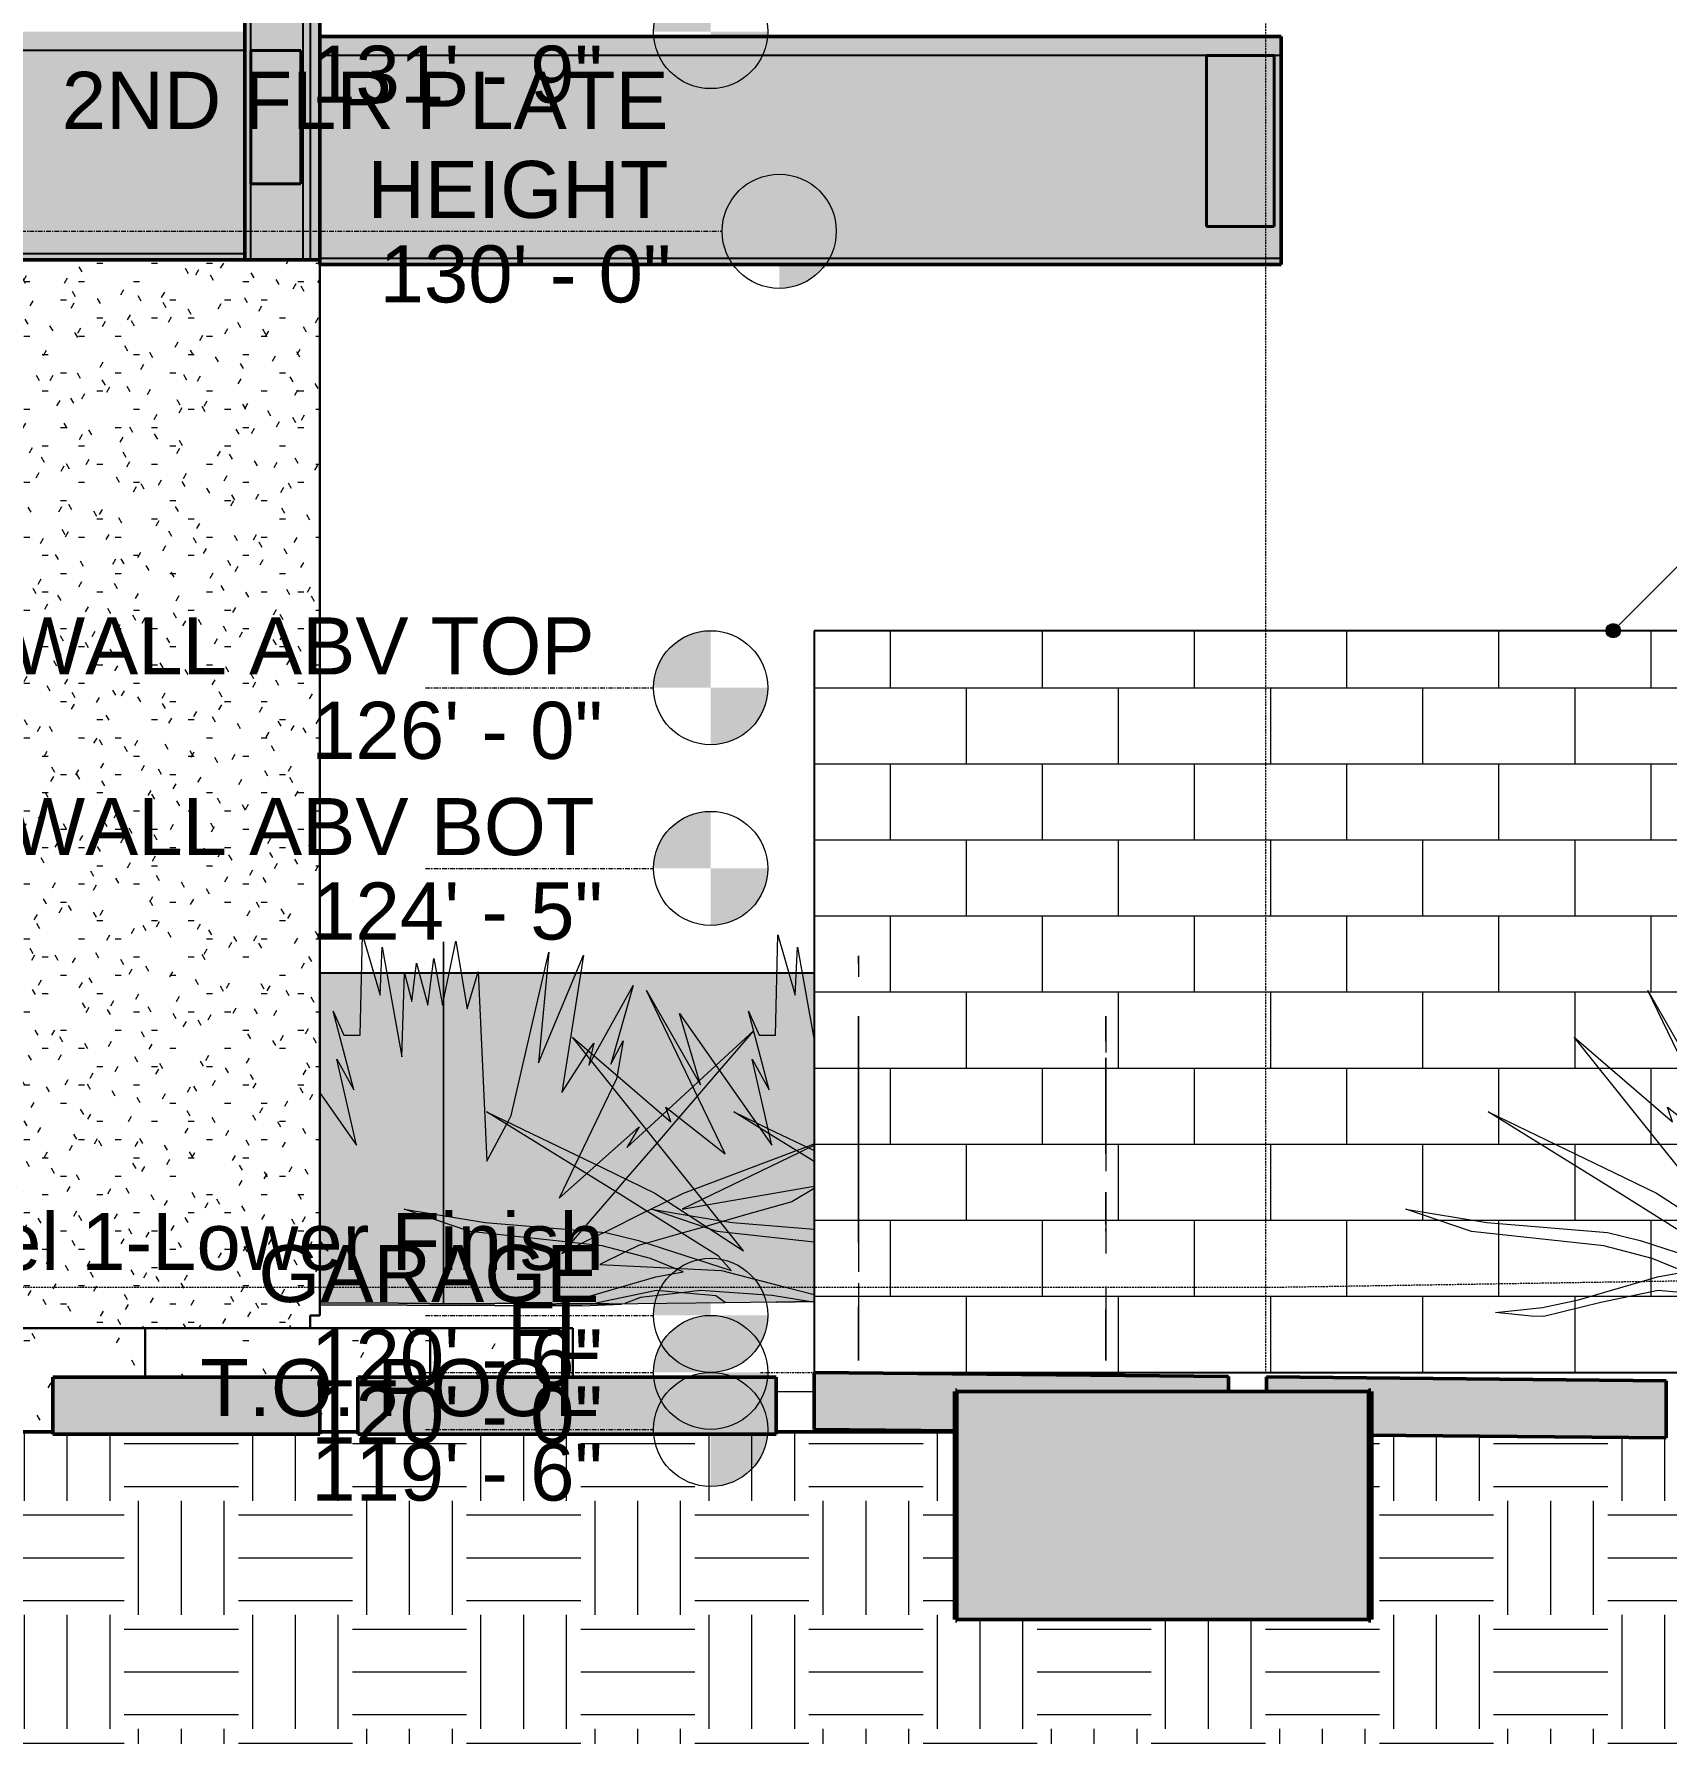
# Model space of a CAD drawing. Header units: inches. Extents: x -675 to 994, y 1246 to 1805.
# Drawn here: x 620.4 to 792, y 1402.3 to 1581 of the extents above; entities that cross this region are included whole.
import ezdxf

# ---------------------------------------------------------------- set-up
doc = ezdxf.new("R2010")
doc.units = ezdxf.units.IN
doc.header["$MEASUREMENT"] = 0
for name, pattern in [('ALA - WALL BELOW', [0.28125, 0.1875, -0.09375]), ('Center 1_4_', [0.53125, 0.25, -0.09375, 0.09375, -0.09375]), ('Grid Line 1_2_', [0.875, 0.5, -0.125, 0.125, -0.125])]:
    doc.linetypes.add(name, pattern=pattern)
for name, color, linetype, lineweight in [('A-DETL', 90, 'Continuous', 13), ('A-DETL-GENF', 92, 'Continuous', 13), ('A-FLOR', 192, 'Continuous', 13), ('A-FLOR-LEVL', 51, 'Continuous', 9), ('A-FLOR-MCUT', 51, 'Continuous', 25), ('A-FLOR-PATT', 8, 'Continuous', 50), ('A-WALL', 113, 'Continuous', 25), ('A-WALL-PATT', 111, 'Continuous', 50), ('C-TOPO', 7, 'Continuous', 13), ('G-ANNO-DIMS', 111, 'Continuous', 9), ('L-PLNT', 71, 'Continuous', 13), ('S-BEAM', 12, 'Continuous', 25), ('S-FNDN', 32, 'Continuous', 25)]:
    doc.layers.add(name, color=color, linetype=linetype, lineweight=lineweight)
doc.styles.add('Arial_3', font='arial.ttf', dxfattribs={"height": 6})
pattern_1 = [(0, (-18.091, 3444.242), (15.36, 3.84), [0.634, -10.886, 0.634, -10.886, -61.44]), (0, (-18.091, 3444.242), (15.36, 3.84), [-23.04, 0.634, -22.406, 0.634, -10.886, -26.88]), (0, (-18.091, 3444.242), (15.36, 3.84), [-57.6, 0.634, -7.046, 0.634, -18.566]), (120, (-12.331, 3446.162), (-11.0055376, 11.38215), [0.634, -10.886, 0.634, -10.886, -61.44]), (120, (-12.331, 3446.162), (-11.0055376, 11.38215), [-23.04, 0.634, -22.406, 0.634, -10.886, -26.88]), (120, (-12.331, 3446.162), (-11.0055376, 11.38215), [-57.6, 0.634, -7.046, 0.634, -18.566]), (240, (-10.411, 3453.842), (-4.3544624, -15.22215), [0.634, -10.886, 0.634, -10.886, -61.44]), (240, (-10.411, 3453.842), (-4.3544624, -15.22215), [-23.04, 0.634, -22.406, 0.634, -10.886, -26.88]), (240, (-10.411, 3453.842), (-4.3544624, -15.22215), [-57.6, 0.634, -7.046, 0.634, -18.566])]
pattern_2 = [(0, (-18.091, 3444.242), (7.68, 1.92), [0.634, -5.126, 0.634, -5.126, -30.72]), (0, (-18.091, 3444.242), (7.68, 1.92), [-11.52, 0.634, -10.886, 0.634, -5.126, -13.44]), (0, (-18.091, 3444.242), (7.68, 1.92), [-28.8, 0.634, -3.206, 0.634, -8.966]), (120, (-15.211, 3445.202), (-5.5027688, 5.6910751), [0.634, -5.126, 0.634, -5.126, -30.72]), (120, (-15.211, 3445.202), (-5.5027688, 5.6910751), [-11.52, 0.634, -10.886, 0.634, -5.126, -13.44]), (120, (-15.211, 3445.202), (-5.5027688, 5.6910751), [-28.8, 0.634, -3.206, 0.634, -8.966]), (240, (-14.251, 3449.042), (-2.1772312, -7.6110751), [0.634, -5.126, 0.634, -5.126, -30.72]), (240, (-14.251, 3449.042), (-2.1772312, -7.6110751), [-11.52, 0.634, -10.886, 0.634, -5.126, -13.44]), (240, (-14.251, 3449.042), (-2.1772312, -7.6110751), [-28.8, 0.634, -3.206, 0.634, -8.966])]

# ---------------------------------------------------------------- blocks, each defined once
blk = doc.blocks.new('PSL - 7_ x 18_-3927040-Section F')
at = {"layer": 'S-BEAM', "color": 250, "lineweight": 40}
for p, q in [((750.83, 1578.74), (743.71, 1578.74)), ((743.71, 1578.74), (743.71, 1560.74)), ((750.83, 1560.74), (750.83, 1578.74)), ((743.71, 1560.74), (750.83, 1560.74))]:
    blk.add_line(p, q, dxfattribs=at)
blk = doc.blocks.new('PSL - 5-1_4_ x 14_-3926912-Section F')
at = {"layer": 'S-BEAM', "color": 250, "lineweight": 40}
for p, q in [((648.47, 1579.24), (643.22, 1579.24)), ((643.22, 1579.24), (643.22, 1565.24)), ((648.47, 1565.24), (648.47, 1579.24)), ((643.22, 1565.24), (648.47, 1565.24))]:
    blk.add_line(p, q, dxfattribs=at)
blk = doc.blocks.new('Footing-Rectangular - 4_-0_ SQ_ X 24_ DEEP PAD-1931639-Section F')
at = {"layer": 'S-FNDN', "lineweight": 9}
h = blk.add_hatch(dxfattribs=at)
h.set_pattern_fill('FP_165', color=256, style=0, pattern_type=2)
h.set_pattern_definition([(50, (-18.091, 3444.242), (13.77135, -1.20496), [1.44, -15.84]), (355, (-18.091, 3444.242), (-2.66442, 14.44218), [1.152, -12.672]), (100.451, (-16.943, 3444.142), (11.107076, 13.237366), [1.224, -13.462]), (46.184, (-18.091, 3448.082), (20.49128, -3.17785), [2.16, -23.76]), (96.636, (-16.383, 3447.817), (17.94587, 18.70315), [1.836, -20.193]), (351.184, (-18.09, 3448.082), (17.9454, 18.70261), [1.728, -19.008]), (21, (-16.171, 3447.122), (11.46052, -7.730365), [1.44, -15.84]), (326, (-16.171, 3447.122), (4.67135, 13.92315), [1.152, -12.672]), (71.451, (-15.216, 3446.478), (16.13207, 6.19284), [1.224, -13.462]), (37.5, (-18.091, 3444.242), (0.233123, 6.39175), [0.634, -11.885, 0.634, -12.23, -12.72]), (37.5, (-18.091, 3444.242), (0.233123, 6.39175), [-25.382, 0.634, -12.086]), (7.5, (-18.091, 3444.242), (5.05073, 7.57304), [0.634, -6.701, 0.634, -11.597, -4.848]), (7.5, (-18.091, 3444.242), (5.05073, 7.57304), [-19.565, 0.634, -4.214]), (327.5, (-22.373, 3444.242), (10.24958, -0.43289), [0.634, -4.166, 0.634, -14.342, -19.872]), (327.5, (-22.373, 3444.242), (10.24958, -0.43289), [-19.776, 0.634, -19.238]), (317.5, (-24.293, 3444.242), (11.19739, 1.922144), [0.634, -5.606, 0.634, -9.312, -14.112]), (317.5, (-24.293, 3444.242), (11.19739, 1.922144), [-16.186, 0.634, -13.478])])
h.paths.add_polyline_path([(717.34, 1414.24), (717.48, 1414.24), (717.48, 1438.24), (717.34, 1438.24), (717.34, 1423.49)], flags=0)
h.paths.add_polyline_path([(760.76, 1414.24), (761, 1414.24), (761, 1438.24), (760.76, 1438.24), (760.76, 1423.49)], flags=0)
at = {"layer": 'S-FNDN', "color": 130, "lineweight": 80}
for p, q in [((717.48, 1438.24), (717.34, 1438.24)), ((717.34, 1438.24), (717.34, 1414.24)), ((761, 1438.24), (760.76, 1438.24)), ((761, 1414.24), (761, 1438.24)), ((717.34, 1414.24), (717.48, 1414.24)), ((760.76, 1414.24), (761, 1414.24))]:
    blk.add_line(p, q, dxfattribs=at)
blk = doc.blocks.new('Level - Level Head - Circle-34091-Section F')
at = {"layer": 'A-FLOR-LEVL'}
h = blk.add_hatch(color=256, dxfattribs=at)
edge = h.paths.add_edge_path(flags=0)
edge.add_line((691.58, 1581.24), (685.58, 1581.24))
edge.add_arc((691.58, 1581.24), 6, 90, 180, ccw=False)
edge.add_line((691.58, 1587.24), (691.58, 1581.24))
h = blk.add_hatch(color=256, dxfattribs=at)
edge = h.paths.add_edge_path(flags=0)
edge.add_line((691.58, 1575.24), (691.58, 1581.24))
edge.add_line((691.58, 1581.24), (697.58, 1581.24))
edge.add_arc((691.58, 1581.24), 6, -90, 0, ccw=False)
at = {"layer": 'A-FLOR-LEVL', "color": 170, "lineweight": 13}
blk.add_circle((691.58, 1581.24), 6, dxfattribs=at)
blk = doc.blocks.new('STRUCT_rvt-1-Section F')
at = {"layer": 'A-WALL-PATT', "lineweight": 9}
h = blk.add_hatch(dxfattribs=at)
h.set_pattern_fill('FP_1', color=253, style=0, pattern_type=2)
h.set_pattern_definition(pattern_2)
h.paths.add_polyline_path([(645.99, 1444.9), (649.47, 1444.9), (649.47, 1446.24), (650.47, 1446.24), (650.47, 1557.24), (642.6, 1557.24), (642.6, 1444.9)], flags=0)
at = {"layer": 'S-FNDN', "lineweight": 9}
h = blk.add_hatch(dxfattribs=at)
h.set_pattern_fill('FP_167', color=256, style=0, pattern_type=2)
h.set_pattern_definition(pattern_1)
h.paths.add_polyline_path([(622.42, 1433.98), (622.42, 1439.74), (632.1, 1439.74), (632.1, 1444.9), (618.42, 1444.9), (618.42, 1433.98), (620.08, 1433.98)], flags=0)
h.paths.add_polyline_path([(662.1, 1439.74), (677.1, 1439.74), (677.1, 1444.9), (662.1, 1444.9), (662.1, 1441.2)], flags=0)
h = blk.add_hatch(dxfattribs=at)
h.set_pattern_fill('FP_167', color=256, style=0, pattern_type=2)
h.set_pattern_definition(pattern_1)
h.paths.add_polyline_path([(650.47, 1433.98), (654.47, 1433.98), (654.47, 1439.74), (662.1, 1439.74), (662.1, 1444.9), (632.1, 1444.9), (632.1, 1439.74), (650.47, 1439.74)], flags=0)
at = {"layer": 'A-FLOR-LEVL', "linetype": 'Grid Line 1_2_'}
for p, q in [((-551.67, 1560.24), (692.79, 1560.24)), ((661.58, 1512.24), (685.58, 1512.24)), ((661.58, 1493.24), (685.58, 1493.24)), ((661.58, 1446.24), (685.58, 1446.24)), ((661.58, 1440.24), (685.58, 1440.24)), ((661.58, 1434.24), (685.58, 1434.24))]:
    blk.add_line(p, q, dxfattribs=at)
at = {"layer": 'A-WALL', "color": 90, "lineweight": 30}
for p, q in [((650.47, 1556.74), (650.47, 1446.24)), ((649.47, 1446.24), (649.47, 1444.9)), ((650.47, 1446.24), (649.47, 1446.24))]:
    blk.add_line(p, q, dxfattribs=at)
at = {"layer": 'S-FNDN', "color": 90, "lineweight": 30}
for p, q in [((618.42, 1444.9), (632.1, 1444.9)), ((662.1, 1444.9), (632.1, 1444.9)), ((632.1, 1444.9), (632.1, 1439.74)), ((662.1, 1444.9), (677.1, 1444.9)), ((662.1, 1439.74), (662.1, 1444.9)), ((677.1, 1439.74), (677.1, 1444.9))]:
    blk.add_line(p, q, dxfattribs=at)
at = {"color": 210, "lineweight": 5}
for p in [(0, 0), (7.21, -21), (0, -69), (0, -88), (0, -135), (0, -141), (0, -147)]:
    blk.add_blockref('Level - Level Head - Circle-34091-Section F', p, dxfattribs=at)
at = {"color": 90, "lineweight": 30}
for name in ['PSL - 5-1_4_ x 14_-3926912-Section F', 'PSL - 7_ x 18_-3927040-Section F', 'Footing-Rectangular - 4_-0_ SQ_ X 24_ DEEP PAD-1931639-Section F']:
    blk.add_blockref(name, (0, 0), dxfattribs=at)
at = {"layer": 'A-FLOR-LEVL', "char_height": 6, "attachment_point": 1, "style": 'Arial_3'}
for s, insert, width in [('131\' - 9"', (649.57, 1579.76), 37.1175), ('2ND FLR PLATE', (623.35, 1577.01), 77.265), ('HEIGHT', (655.48, 1567.64), 38.3295), ('130\' - 0"', (656.77, 1558.76), 37.1175), ('S-1 WALL ABV TOP', (602.52, 1519.64), 93.7785), ('126\' - 0"', (649.57, 1510.76), 37.1175), ('S-1 WALL ABV BOT', (602.52, 1500.64), 93.7785), ('124\' - 5"', (649.57, 1491.76), 37.1175), ('Level 1-Lower Finish', (603.03, 1457.01), 93.1725), ('GARAGE', (644.02, 1453.64), 43.4805), ('FL', (670.15, 1447.64), 11.817), ('120\' - 6"', (649.57, 1444.76), 37.1175), ('T.O. POOL', (637.9, 1441.64), 50.904), ('120\' - 0"', (649.57, 1438.76), 37.1175), ('119\' - 6"', (649.57, 1432.76), 37.1175)]:
    blk.add_mtext(s, dxfattribs=dict(at, insert=insert, width=width))
blk = doc.blocks.new('RPC Plant - Tropical - Agave -  4_-V18-Section F')
at = {"layer": 'L-PLNT', "color": 9}
for p, q in [((698.4, 1475.71), (698.65, 1486.24)), ((698.65, 1486.24), (700.48, 1479.92)), ((700.48, 1479.92), (700.72, 1484.95)), ((700.72, 1484.95), (702.47, 1475.19)), ((707.14, 1483.18), (707.14, 1484.04)), ((707.14, 1484.04), (707.14, 1481.85)), ((693.09, 1463.23), (684.82, 1480.42)), ((684.82, 1480.42), (690.5, 1470.47)), ((690.5, 1470.47), (688.31, 1477.97)), ((688.31, 1477.97), (698, 1464.14)), ((697.74, 1469.95), (695.55, 1478.23)), ((695.55, 1478.23), (696.67, 1475.71)), ((707.14, 1467.84), (707.14, 1477.71)), ((707.14, 1477.71), (707.14, 1463.47)), ((695.03, 1453.02), (677.06, 1475.51)), ((677.06, 1475.51), (687.4, 1466.59)), ((696.67, 1475.71), (698.4, 1475.71)), ((698, 1464.14), (695.93, 1473.18)), ((695.93, 1473.18), (697.74, 1469.95)), ((707.14, 1458.64), (707.14, 1473.31)), ((707.14, 1473.31), (707.14, 1455.97)), ((682.12, 1458.93), (668.01, 1467.63)), ((668.01, 1467.63), (680.23, 1461.76)), ((687.4, 1466.59), (686.88, 1468.14)), ((686.88, 1468.14), (693.09, 1463.23)), ((680.23, 1461.76), (685.72, 1459.09)), ((692.39, 1452.45), (682.12, 1458.93)), ((685.72, 1459.09), (695.03, 1453.02)), ((707.14, 1455.73), (707.14, 1459.18)), ((707.14, 1459.18), (707.14, 1455.09)), ((666.27, 1455.05), (659.35, 1457.41)), ((659.35, 1457.41), (667.88, 1455.99)), ((680.18, 1453.55), (666.27, 1455.05)), ((667.88, 1455.99), (680.55, 1454.96)), ((680.55, 1454.96), (684.01, 1454.1)), ((707.14, 1453.9), (707.14, 1455.73)), ((707.14, 1455.09), (707.14, 1455.34)), ((707.14, 1455.34), (707.14, 1452.26)), ((685.27, 1452.21), (680.18, 1453.55)), ((684.01, 1454.1), (693.74, 1450.95)), ((688.69, 1450.82), (685.27, 1452.21)), ((685.82, 1450.3), (688.69, 1450.82)), ((693.74, 1450.95), (692.39, 1452.45)), ((707.14, 1452.26), (707.14, 1450.83)), ((677.5, 1447.88), (685.82, 1450.3)), ((707.14, 1449.64), (707.14, 1449.01)), ((674.78, 1447.3), (677.5, 1447.88)), ((679.87, 1447.6), (679.01, 1447.39)), ((685.9, 1448.86), (679.87, 1447.6)), ((692.12, 1448.28), (685.9, 1448.86)), ((693.12, 1447.58), (692.12, 1448.28)), ((707.14, 1449.01), (707.14, 1447.59)), ((707.14, 1447.59), (707.14, 1441.51)), ((707.14, 1445.89), (707.14, 1447.16)), ((707.14, 1447.16), (707.14, 1446.76)), ((707.14, 1441.51), (707.14, 1445.89)), ((698.47, 1438.24), (700.19, 1438.24)), ((700.19, 1438.24), (702.47, 1438.24))]:
    blk.add_line(p, q, dxfattribs=at)
blk = doc.blocks.new('RPC Plant - Tropical - Agave -  4_-V19-Section F')
at = {"layer": 'L-PLNT', "color": 9}
for p, q in [((733.14, 1475.06), (733.14, 1477.71)), ((733.14, 1477.71), (733.14, 1473.88)), ((733.14, 1463.22), (733.14, 1473.31)), ((733.14, 1473.31), (733.14, 1461.39)), ((696.73, 1465.95), (694.01, 1467.63)), ((694.01, 1467.63), (696.34, 1466.51)), ((696.34, 1466.51), (697.6, 1465.9)), ((697.73, 1465.33), (696.73, 1465.95)), ((697.6, 1465.9), (702.47, 1463.57)), ((702.47, 1462.41), (697.73, 1465.33)), ((733.14, 1455.78), (733.14, 1459.18)), ((733.14, 1459.18), (733.14, 1455.09)), ((691.54, 1455.3), (685.35, 1457.41)), ((685.35, 1457.41), (689.31, 1456.75)), ((689.31, 1456.75), (692.46, 1456.23)), ((692.46, 1456.23), (693.88, 1455.99)), ((692.27, 1455.05), (691.54, 1455.3)), ((693.52, 1454.91), (692.27, 1455.05)), ((702.47, 1453.95), (693.52, 1454.91)), ((693.88, 1455.99), (702.47, 1455.29)), ((733.14, 1455.09), (733.14, 1455.34)), ((733.14, 1455.34), (733.14, 1452.75)), ((733.14, 1449.28), (733.14, 1449.01)), ((733.14, 1449.01), (733.14, 1447.59)), ((733.14, 1447.59), (733.14, 1441.51)), ((733.14, 1445.89), (733.14, 1446.85)), ((733.14, 1441.51), (733.14, 1445.89))]:
    blk.add_line(p, q, dxfattribs=at)
blk = doc.blocks.new('RPC Plant - Tropical - Agave -  4_-V20-Section F')
at = {"layer": 'L-PLNT', "color": 9}
for p, q in [((654.73, 1475.71), (654.98, 1486.24)), ((654.98, 1486.24), (656.81, 1479.92)), ((656.81, 1479.92), (657.04, 1484.95)), ((657.04, 1484.95), (659.11, 1473.44)), ((663.38, 1478.87), (664.8, 1485.59)), ((663.47, 1480.81), (663.47, 1485.53)), ((663.47, 1485.53), (663.47, 1484.03)), ((663.47, 1479.3), (663.47, 1485.46)), ((663.47, 1485.46), (663.47, 1479.3)), ((663.47, 1477.58), (663.47, 1485.08)), ((663.47, 1485.08), (663.47, 1469.56)), ((664.8, 1485.59), (665.96, 1478.48)), ((660.15, 1479.26), (660.66, 1483.27)), ((660.66, 1483.27), (661.83, 1478.87)), ((661.83, 1478.87), (662.47, 1483.78)), ((662.47, 1483.78), (663.38, 1478.87)), ((663.47, 1479.3), (663.47, 1484.69)), ((663.47, 1484.69), (663.47, 1479.52)), ((663.47, 1479.3), (663.47, 1484.17)), ((663.47, 1484.17), (663.47, 1479.3)), ((663.47, 1479.3), (663.47, 1484.04)), ((663.47, 1484.04), (663.47, 1480.81)), ((663.47, 1461.94), (663.47, 1484.04)), ((663.47, 1484.04), (663.47, 1480.65)), ((663.47, 1484.03), (663.47, 1482.57)), ((670.62, 1467.24), (674.55, 1484.43)), ((674.55, 1484.43), (673.46, 1472.8)), ((673.46, 1472.8), (678.22, 1484.11)), ((678.22, 1484.11), (675.92, 1469.69)), ((659.11, 1473.44), (659.37, 1482.23)), ((659.37, 1482.23), (660.15, 1479.26)), ((663.47, 1482.57), (663.47, 1481.21)), ((663.47, 1479.3), (663.47, 1481.33)), ((663.47, 1481.33), (663.47, 1479.3)), ((663.47, 1481.21), (663.47, 1479.98)), ((665.96, 1478.48), (667.13, 1482.36)), ((667.13, 1482.36), (668.03, 1462.45)), ((663.47, 1480.65), (663.47, 1477.39)), ((663.47, 1469.56), (663.47, 1480.16)), ((663.47, 1480.16), (663.47, 1461.94)), ((663.47, 1479.98), (663.47, 1478.93)), ((663.47, 1479.52), (663.47, 1479.3)), ((679.33, 1473.56), (683.42, 1480.94)), ((683.42, 1480.94), (681.09, 1472.67)), ((654.07, 1469.95), (651.87, 1478.23)), ((651.87, 1478.23), (653, 1475.71)), ((663.47, 1463.75), (663.47, 1479.3)), ((663.47, 1479.3), (663.47, 1476.8)), ((663.47, 1476.8), (663.47, 1479.3)), ((663.47, 1479.3), (663.47, 1471.89)), ((663.47, 1471.89), (663.47, 1479.3)), ((663.47, 1479.3), (663.47, 1475.9)), ((663.47, 1475.9), (663.47, 1479.3)), ((663.47, 1479.3), (663.47, 1478.57)), ((663.47, 1472.67), (663.47, 1479.3)), ((663.47, 1459.09), (663.47, 1479)), ((663.47, 1479), (663.47, 1475.98)), ((663.47, 1478.93), (663.47, 1478.12)), ((663.47, 1478.57), (663.47, 1472.67)), ((663.47, 1478.12), (663.47, 1477.58)), ((663.47, 1466.2), (663.47, 1477.71)), ((663.47, 1477.71), (663.47, 1456.73)), ((663.47, 1477.39), (663.47, 1474.37)), ((663.47, 1475.98), (663.47, 1473.06)), ((692.13, 1472.51), (696.08, 1476.16)), ((696.08, 1476.16), (692.49, 1471.99)), ((653, 1475.71), (654.73, 1475.71)), ((663.47, 1463.1), (663.47, 1474.48)), ((663.47, 1474.48), (663.47, 1468.03)), ((663.47, 1474.37), (663.47, 1471.73)), ((678.52, 1473.69), (678.75, 1474.05)), ((678.75, 1474.05), (679.28, 1474.86)), ((679.28, 1474.86), (679.04, 1473.8)), ((681.09, 1472.67), (682.38, 1475.12)), ((682.38, 1475.12), (681.75, 1471.47)), ((654.33, 1464.14), (652.26, 1473.18)), ((652.26, 1473.18), (654.07, 1469.95)), ((663.47, 1456.73), (663.47, 1473.31)), ((663.47, 1473.31), (663.47, 1456.73)), ((663.47, 1473.06), (663.47, 1470.32)), ((663.47, 1456.73), (663.47, 1472.8)), ((663.47, 1472.8), (663.47, 1459.09)), ((675.92, 1469.69), (678.52, 1473.69)), ((678.91, 1473.2), (678.76, 1472.54)), ((678.76, 1472.54), (679.04, 1473.04)), ((679.04, 1473.8), (678.91, 1473.2)), ((679.04, 1473.04), (679.33, 1473.56)), ((690.38, 1470.9), (692.13, 1472.51)), ((663.47, 1471.73), (663.47, 1469.57)), ((663.47, 1469.69), (663.47, 1470.6)), ((663.47, 1470.6), (663.47, 1466.2)), ((681.68, 1471.1), (681.27, 1470.24)), ((681.75, 1471.47), (681.68, 1471.1)), ((689.7, 1470.27), (690.3, 1470.82)), ((692.49, 1471.99), (690.17, 1469.3)), ((690.3, 1470.82), (690.38, 1470.9)), ((650.47, 1469.64), (654.33, 1464.14)), ((663.47, 1470.32), (663.47, 1467.86)), ((663.47, 1468.84), (663.47, 1469.69)), ((663.47, 1469.57), (663.47, 1468.03)), ((663.47, 1468.1), (663.47, 1468.84)), ((681.27, 1470.24), (677.76, 1462.95)), ((687.16, 1467.93), (689.7, 1470.27)), ((690.17, 1469.3), (688.25, 1467.06)), ((663.47, 1467.51), (663.47, 1468.1)), ((663.47, 1468.03), (663.47, 1467.46)), ((663.47, 1468.03), (663.47, 1467.24)), ((663.47, 1467.86), (663.47, 1465.78)), ((663.47, 1467.14), (663.47, 1467.51)), ((663.47, 1467.46), (663.47, 1466.87)), ((663.47, 1467.24), (663.47, 1467.03)), ((663.47, 1467.03), (663.47, 1467.14)), ((670.25, 1466.55), (670.62, 1467.24)), ((684.83, 1465.78), (686.53, 1467.34)), ((688.25, 1467.06), (685.94, 1464.39)), ((686.53, 1467.34), (687, 1467.78)), ((687, 1467.78), (687.16, 1467.93)), ((663.47, 1466.87), (663.47, 1466.27)), ((663.47, 1466.27), (663.47, 1465.65)), ((663.47, 1465.78), (663.47, 1464.16)), ((663.47, 1465.65), (663.47, 1465.02)), ((668.03, 1462.45), (670.12, 1466.32)), ((670.12, 1466.32), (670.25, 1466.55)), ((679.58, 1462.07), (684.06, 1466.07)), ((684.06, 1466.07), (682.77, 1463.88)), ((682.77, 1463.88), (684.83, 1465.78)), ((663.47, 1465.02), (663.47, 1464.39)), ((663.47, 1464.39), (663.47, 1463.75)), ((663.47, 1464.16), (663.47, 1463.1)), ((663.47, 1456.73), (663.47, 1463.49)), ((663.47, 1463.49), (663.47, 1456.9)), ((685.94, 1464.39), (682.66, 1460.58)), ((689.84, 1459.52), (700.6, 1463.56)), ((700.92, 1463.37), (691.71, 1458.92)), ((701.65, 1463.96), (702.47, 1464.27)), ((702.47, 1464.12), (701.9, 1463.84)), ((677.27, 1461.92), (675.66, 1458.58)), ((677.76, 1462.95), (677.27, 1461.92)), ((678.53, 1461.14), (679.58, 1462.07)), ((675.66, 1458.58), (678.53, 1461.14)), ((682.66, 1460.58), (681.54, 1459.28)), ((691.16, 1457.86), (702.47, 1459.81)), ((663.47, 1456.73), (663.47, 1459.18)), ((663.47, 1459.18), (663.47, 1456.73)), ((681.54, 1459.28), (677.99, 1455.17)), ((684.87, 1457.19), (687.01, 1458.25)), ((687.01, 1458.25), (688.72, 1459.09)), ((690.7, 1458.43), (688.59, 1457.41)), ((688.72, 1459.09), (689.84, 1459.52)), ((691.71, 1458.92), (690.7, 1458.43)), ((700.13, 1458.18), (695.01, 1456.73)), ((702.47, 1459.57), (700.13, 1458.18)), ((663.47, 1456.9), (663.47, 1456.73)), ((663.47, 1456.73), (663.47, 1456)), ((663.47, 1456), (663.47, 1456.73)), ((663.47, 1456.73), (663.47, 1456)), ((663.47, 1456), (663.47, 1456.73)), ((663.47, 1456.73), (663.47, 1456)), ((680.38, 1454.97), (684.85, 1457.18)), ((688.59, 1457.41), (691.16, 1457.86)), ((695.01, 1456.73), (692.97, 1456.14)), ((663.47, 1455.59), (663.47, 1456)), ((663.47, 1456), (663.47, 1453.79)), ((663.47, 1453.79), (663.47, 1456)), ((663.47, 1456), (663.47, 1454.83)), ((663.47, 1454.83), (663.47, 1456)), ((663.47, 1456), (663.47, 1452.76)), ((663.47, 1455.73), (663.47, 1456)), ((663.47, 1456), (663.47, 1455.09)), ((663.47, 1452.76), (663.47, 1455.73)), ((663.47, 1451.64), (663.47, 1455.59)), ((663.47, 1455.09), (663.47, 1455.34)), ((663.47, 1455.34), (663.47, 1452.26)), ((677.99, 1455.17), (676.9, 1453.9)), ((677.98, 1453.78), (680.11, 1454.84)), ((680.11, 1454.84), (680.38, 1454.97)), ((688.54, 1454.88), (684.86, 1453.83)), ((690.84, 1455.53), (688.54, 1454.88)), ((692.61, 1456.04), (691.07, 1455.6)), ((651.36, 1453.02), (650.47, 1454.13)), ((650.47, 1453.6), (651.36, 1453.02)), ((676.9, 1453.9), (675.92, 1452.76)), ((675.92, 1452.76), (677.98, 1453.78)), ((682.62, 1452.91), (679.93, 1451.6)), ((683.99, 1453.58), (682.62, 1452.91)), ((684.85, 1453.82), (683.99, 1453.58)), ((663.47, 1451.84), (663.47, 1452.37)), ((663.47, 1452.37), (663.47, 1450.71)), ((663.47, 1452.26), (663.47, 1449.79)), ((663.47, 1451.05), (663.47, 1451.84)), ((663.47, 1448.36), (663.47, 1451.64)), ((663.47, 1449.83), (663.47, 1451.05)), ((679.93, 1451.6), (687.76, 1451.2)), ((687.76, 1451.2), (692.72, 1450.95)), ((692.72, 1450.95), (698.79, 1449.38)), ((663.47, 1450.71), (663.47, 1448.36)), ((663.47, 1448.36), (663.47, 1449.83)), ((663.47, 1449.79), (663.47, 1449.01)), ((698.79, 1449.38), (702.47, 1448.45)), ((663.47, 1449.01), (663.47, 1447.59)), ((663.47, 1447.48), (663.47, 1448.49)), ((663.47, 1448.49), (663.47, 1448.36)), ((663.47, 1447.59), (663.47, 1447.48)), ((684.2, 1448.12), (682.54, 1447.47)), ((688.49, 1448.62), (684.2, 1448.12)), ((690.5, 1448.85), (688.49, 1448.62)), ((698.02, 1448.34), (690.5, 1448.85)), ((702.1, 1447.68), (698.04, 1448.34))]:
    blk.add_line(p, q, dxfattribs=at)
at = {"layer": 'L-PLNT', "color": 254}
for p, q in [((700.6, 1463.56), (701.65, 1463.96)), ((701.9, 1463.84), (700.92, 1463.37)), ((663.47, 1456), (663.47, 1456.73)), ((663.47, 1456.73), (663.47, 1456)), ((663.47, 1456), (663.47, 1456.73)), ((691.07, 1455.6), (690.84, 1455.53)), ((692.97, 1456.14), (692.61, 1456.04))]:
    blk.add_line(p, q, dxfattribs=at)
blk = doc.blocks.new('RPC Plant - Tropical - Agave -  4_-V21-Section F')
at = {"layer": 'L-PLNT', "color": 9}
for p, q in [((803.73, 1475.71), (803.98, 1486.24)), ((803.98, 1486.24), (805.81, 1479.92)), ((805.81, 1479.92), (806.04, 1484.95)), ((806.04, 1484.95), (808.11, 1473.44)), ((812.38, 1478.87), (813.8, 1485.59)), ((812.47, 1480.81), (812.47, 1485.53)), ((812.47, 1485.53), (812.47, 1484.03)), ((812.47, 1479.3), (812.47, 1485.46)), ((812.47, 1485.46), (812.47, 1479.3)), ((812.47, 1477.58), (812.47, 1485.08)), ((812.47, 1485.08), (812.47, 1469.56)), ((813.8, 1485.59), (814.96, 1478.48)), ((809.15, 1479.26), (809.66, 1483.27)), ((809.66, 1483.27), (810.83, 1478.87)), ((810.83, 1478.87), (811.47, 1483.78)), ((811.47, 1483.78), (812.38, 1478.87)), ((812.47, 1479.3), (812.47, 1484.69)), ((812.47, 1484.69), (812.47, 1479.52)), ((812.47, 1479.3), (812.47, 1484.17)), ((812.47, 1484.17), (812.47, 1479.3)), ((812.47, 1479.3), (812.47, 1484.04)), ((812.47, 1484.04), (812.47, 1480.81)), ((812.47, 1461.94), (812.47, 1484.04)), ((812.47, 1484.04), (812.47, 1480.65)), ((812.47, 1484.03), (812.47, 1482.57)), ((819.62, 1467.24), (823.55, 1484.43)), ((823.55, 1484.43), (822.46, 1472.8)), ((822.46, 1472.8), (827.22, 1484.11)), ((827.22, 1484.11), (824.92, 1469.69)), ((808.11, 1473.44), (808.37, 1482.23)), ((808.37, 1482.23), (809.15, 1479.26)), ((812.47, 1482.57), (812.47, 1481.21)), ((812.47, 1479.3), (812.47, 1481.33)), ((812.47, 1481.33), (812.47, 1479.3)), ((812.47, 1481.21), (812.47, 1479.98)), ((814.96, 1478.48), (816.13, 1482.36)), ((816.13, 1482.36), (817.03, 1462.45)), ((798.42, 1463.23), (790.14, 1480.42)), ((790.14, 1480.42), (795.83, 1470.47)), ((812.47, 1480.65), (812.47, 1477.39)), ((812.47, 1469.56), (812.47, 1480.16)), ((812.47, 1480.16), (812.47, 1461.94)), ((812.47, 1479.98), (812.47, 1478.93)), ((812.47, 1479.52), (812.47, 1479.3)), ((827.76, 1472.54), (832.42, 1480.94)), ((832.42, 1480.94), (830.09, 1472.67)), ((795.83, 1470.47), (793.64, 1477.97)), ((793.64, 1477.97), (803.33, 1464.14)), ((803.07, 1469.95), (800.87, 1478.23)), ((800.87, 1478.23), (802, 1475.71)), ((812.47, 1463.75), (812.47, 1479.3)), ((812.47, 1479.3), (812.47, 1476.8)), ((812.47, 1476.8), (812.47, 1479.3)), ((812.47, 1479.3), (812.47, 1471.89)), ((812.47, 1471.89), (812.47, 1479.3)), ((812.47, 1479.3), (812.47, 1475.9)), ((812.47, 1475.9), (812.47, 1479.3)), ((812.47, 1479.3), (812.47, 1478.57)), ((812.47, 1472.67), (812.47, 1479.3)), ((812.47, 1459.09), (812.47, 1479)), ((812.47, 1479), (812.47, 1475.98)), ((812.47, 1478.93), (812.47, 1478.12)), ((812.47, 1478.57), (812.47, 1472.67)), ((812.47, 1478.12), (812.47, 1477.58)), ((812.47, 1466.2), (812.47, 1477.71)), ((812.47, 1477.71), (812.47, 1454.83)), ((812.47, 1477.39), (812.47, 1474.37)), ((812.47, 1475.98), (812.47, 1473.06)), ((845.08, 1476.16), (824.92, 1452.76)), ((831.77, 1463.88), (845.08, 1476.16)), ((800.36, 1453.02), (782.39, 1475.51)), ((782.39, 1475.51), (792.73, 1466.59)), ((802, 1475.71), (803.73, 1475.71)), ((812.47, 1463.1), (812.47, 1474.48)), ((812.47, 1474.48), (812.47, 1468.03)), ((812.47, 1474.37), (812.47, 1471.73)), ((824.92, 1469.69), (828.28, 1474.86)), ((828.28, 1474.86), (827.76, 1472.54)), ((830.09, 1472.67), (831.38, 1475.12)), ((831.38, 1475.12), (830.68, 1471.1)), ((803.33, 1464.14), (801.26, 1473.18)), ((801.26, 1473.18), (803.07, 1469.95)), ((812.47, 1454.83), (812.47, 1473.31)), ((812.47, 1473.31), (812.47, 1452.76)), ((812.47, 1473.06), (812.47, 1470.32)), ((812.47, 1453.79), (812.47, 1472.8)), ((812.47, 1472.8), (812.47, 1459.09)), ((812.47, 1471.73), (812.47, 1469.57)), ((812.47, 1469.69), (812.47, 1470.6)), ((812.47, 1470.6), (812.47, 1466.2)), ((830.68, 1471.1), (824.66, 1458.58)), ((812.47, 1470.32), (812.47, 1467.86)), ((812.47, 1468.84), (812.47, 1469.69)), ((812.47, 1469.57), (812.47, 1468.03)), ((812.47, 1468.1), (812.47, 1468.84)), ((787.45, 1458.93), (773.34, 1467.63)), ((773.34, 1467.63), (785.56, 1461.76)), ((792.73, 1466.59), (792.21, 1468.14)), ((792.21, 1468.14), (798.42, 1463.23)), ((812.47, 1467.51), (812.47, 1468.1)), ((812.47, 1468.03), (812.47, 1467.46)), ((812.47, 1468.03), (812.47, 1467.24)), ((812.47, 1467.86), (812.47, 1465.78)), ((812.47, 1467.14), (812.47, 1467.51)), ((812.47, 1467.46), (812.47, 1466.87)), ((812.47, 1467.24), (812.47, 1467.03)), ((812.47, 1467.03), (812.47, 1467.14)), ((817.03, 1462.45), (819.62, 1467.24)), ((812.47, 1466.87), (812.47, 1466.27)), ((812.47, 1466.27), (812.47, 1465.65)), ((812.47, 1465.78), (812.47, 1464.16)), ((812.47, 1465.65), (812.47, 1465.02)), ((824.66, 1458.58), (833.06, 1466.07)), ((833.06, 1466.07), (831.77, 1463.88)), ((812.47, 1465.02), (812.47, 1464.39)), ((812.47, 1464.39), (812.47, 1463.75)), ((812.47, 1464.16), (812.47, 1463.1)), ((812.47, 1455.59), (812.47, 1463.49)), ((812.47, 1463.49), (812.47, 1456.9)), ((852.84, 1464.78), (837.59, 1457.41)), ((837.72, 1459.09), (852.84, 1464.78)), ((785.56, 1461.76), (791.05, 1459.09)), ((837.59, 1457.41), (852.03, 1459.91)), ((852.03, 1459.91), (849.13, 1458.18)), ((797.72, 1452.45), (787.45, 1458.93)), ((791.05, 1459.09), (800.36, 1453.02)), ((812.47, 1455.73), (812.47, 1459.18)), ((812.47, 1459.18), (812.47, 1455.09)), ((829.11, 1454.84), (837.72, 1459.09)), ((849.13, 1458.18), (844.01, 1456.73)), ((771.6, 1455.05), (764.68, 1457.41)), ((764.68, 1457.41), (773.21, 1455.99)), ((812.47, 1456.9), (812.47, 1453.79)), ((844.01, 1456.73), (832.99, 1453.58)), ((785.51, 1453.55), (771.6, 1455.05)), ((773.21, 1455.99), (785.88, 1454.96)), ((785.88, 1454.96), (789.34, 1454.1)), ((812.47, 1452.76), (812.47, 1455.73)), ((812.47, 1451.64), (812.47, 1455.59)), ((812.47, 1455.09), (812.47, 1455.34)), ((812.47, 1455.34), (812.47, 1452.26)), ((824.92, 1452.76), (829.11, 1454.84)), ((790.59, 1452.21), (785.51, 1453.55)), ((789.34, 1454.1), (799.06, 1450.95)), ((832.99, 1453.58), (828.93, 1451.6)), ((794.02, 1450.82), (790.59, 1452.21)), ((791.15, 1450.3), (794.02, 1450.82)), ((799.06, 1450.95), (797.72, 1452.45)), ((812.47, 1451.84), (812.47, 1452.37)), ((812.47, 1452.37), (812.47, 1450.71)), ((812.47, 1452.26), (812.47, 1449.79)), ((812.47, 1451.05), (812.47, 1451.84)), ((812.47, 1448.36), (812.47, 1451.64)), ((812.47, 1449.83), (812.47, 1451.05)), ((828.93, 1451.6), (841.72, 1450.95)), ((841.72, 1450.95), (847.79, 1449.38)), ((782.83, 1447.88), (791.15, 1450.3)), ((812.47, 1450.71), (812.47, 1448.36)), ((812.47, 1448.36), (812.47, 1449.83)), ((812.47, 1449.79), (812.47, 1449.01)), ((847.79, 1449.38), (860.47, 1446.17)), ((779.05, 1447.07), (782.83, 1447.88)), ((785.2, 1447.6), (779.21, 1446.11)), ((791.23, 1448.86), (785.2, 1447.6)), ((797.45, 1448.28), (791.23, 1448.86)), ((802.01, 1445.07), (797.45, 1448.28)), ((812.47, 1449.01), (812.47, 1447.59)), ((812.47, 1446.1), (812.47, 1448.49)), ((812.47, 1448.49), (812.47, 1448.36)), ((812.47, 1447.59), (812.47, 1441.51)), ((833.2, 1448.12), (827.67, 1445.94)), ((839.5, 1448.85), (833.2, 1448.12)), ((847.02, 1448.34), (839.5, 1448.85)), ((860.47, 1446.17), (847.02, 1448.34)), ((774.12, 1446.55), (779.05, 1447.07)), ((777.86, 1446.17), (774.12, 1446.55)), ((779.21, 1446.11), (777.86, 1446.17)), ((812.47, 1445.89), (812.47, 1447.16)), ((812.47, 1447.16), (812.47, 1446.53)), ((812.47, 1446.71), (812.47, 1447.15)), ((812.47, 1447.15), (812.47, 1445.89)), ((812.47, 1444.45), (812.47, 1446.71)), ((812.47, 1446.53), (812.47, 1443.37)), ((812.47, 1442.32), (812.47, 1446.1)), ((812.47, 1445.89), (812.47, 1443.05)), ((812.47, 1441.51), (812.47, 1445.89)), ((827.67, 1445.94), (821.55, 1441.82)), ((805.6, 1439.62), (802.01, 1445.07)), ((812.47, 1440.35), (812.47, 1444.45)), ((812.47, 1443.37), (812.47, 1438.24)), ((812.47, 1443.05), (812.47, 1441.42)), ((812.47, 1440.87), (812.47, 1442.32)), ((812.47, 1441.42), (812.47, 1440.87)), ((812.47, 1438.24), (812.47, 1440.35)), ((821.55, 1441.82), (815.94, 1438.24)), ((809.85, 1438.24), (805.6, 1439.62)), ((796.65, 1438.24), (797.07, 1438.24)), ((796.65, 1438.24), (809.85, 1438.24)), ((797.07, 1438.24), (798.26, 1438.24)), ((798.26, 1438.24), (800.13, 1438.24)), ((800.13, 1438.24), (802.58, 1438.24)), ((802.58, 1438.24), (805.52, 1438.24)), ((805.52, 1438.24), (808.84, 1438.24)), ((808.84, 1438.24), (812.47, 1438.24)), ((809.85, 1438.24), (812.47, 1438.24)), ((809.85, 1438.24), (815.94, 1438.24)), ((815.94, 1438.24), (812.47, 1438.24)), ((812.47, 1438.24), (816.1, 1438.24)), ((828.29, 1438.24), (815.94, 1438.24)), ((816.1, 1438.24), (819.43, 1438.24)), ((819.43, 1438.24), (822.36, 1438.24)), ((822.36, 1438.24), (824.81, 1438.24)), ((824.81, 1438.24), (826.68, 1438.24)), ((826.68, 1438.24), (827.87, 1438.24)), ((827.87, 1438.24), (828.29, 1438.24))]:
    blk.add_line(p, q, dxfattribs=at)

msp = doc.modelspace()

# ---------------------------------------------------------------- hatches: boundary and pattern name
at = {"layer": 'A-DETL-GENF'}
h = msp.add_hatch(color=55, dxfattribs=at)
h.paths.add_polyline_path([(223.22, 1408.24), (253.22, 1408.24), (253.22, 1438.24), (223.22, 1438.24), (223.22, 1423.486)], flags=0)
h.paths.add_polyline_path([(304.345, 1408.24), (304.345, 1414.24), (310.345, 1414.24), (310.345, 1438.24), (268.345, 1438.24), (268.345, 1414.24), (274.345, 1414.24), (274.345, 1408.24)], flags=0)
h.paths.add_polyline_path([(723.713, 1414.24), (760.758, 1414.24), (760.758, 1438.24), (717.476, 1438.24), (717.476, 1414.24)], flags=0)
h.paths.add_polyline_path([(388.845, 1416.24), (406.845, 1416.24), (406.845, 1440.24), (388.845, 1440.24), (388.845, 1423.486)], flags=0)
at = {"layer": 'A-FLOR-PATT', "lineweight": 13}
for points in [[(620.078, 1579.24), (642.595, 1579.24), (642.595, 1581.24), (394.47, 1581.24), (394.47, 1579.24), (568.261, 1579.24)], [(620.078, 1557.24), (642.595, 1557.24), (642.595, 1557.865), (394.47, 1557.865), (394.47, 1557.24), (568.261, 1557.24)], [(650.47, 1556.74), (751.582, 1556.74), (751.582, 1557.365), (650.47, 1557.365)]]:
    msp.add_hatch(color=256, dxfattribs=at).paths.add_polyline_path(points, flags=0)
at = {"layer": 'A-FLOR-PATT', "lineweight": 5}
for points in [[(650.47, 1578.74), (751.582, 1578.74), (751.582, 1580.74), (650.47, 1580.74)], [(464.627, 1557.865), (642.595, 1557.865), (642.595, 1579.24), (394.47, 1579.24), (394.47, 1557.865), (412.81, 1557.865)], [(650.47, 1557.365), (751.582, 1557.365), (751.582, 1578.74), (650.47, 1578.74), (650.47, 1565.226)]]:
    msp.add_hatch(color=256, dxfattribs=at).paths.add_polyline_path(points, flags=0)
at = {"layer": 'A-FLOR-PATT', "lineweight": 13}
h = msp.add_hatch(color=256, dxfattribs=at)
h.paths.add_polyline_path([(792.047, 1433.345), (792.047, 1439.346), (750.047, 1439.762), (750.047, 1438.24), (760.758, 1438.24), (760.758, 1433.656), (775.53, 1433.509)], flags=0)
h.paths.add_polyline_path([(717.476, 1434.085), (717.476, 1438.24), (746.047, 1438.24), (746.047, 1439.802), (702.47, 1440.234), (702.47, 1434.233)], flags=0)
h = msp.add_hatch(color=256, dxfattribs=at)
h.paths.add_polyline_path([(650.47, 1433.74), (650.47, 1439.74), (622.422, 1439.74), (622.422, 1433.74), (645.987, 1433.74)], flags=0)
h.paths.add_polyline_path([(698.47, 1433.74), (698.47, 1439.74), (654.47, 1439.74), (654.47, 1433.74), (697.804, 1433.74)], flags=0)
at = {"layer": 'A-WALL-PATT', "lineweight": 5}
for points in [[(643.22, 1557.24), (648.72, 1557.24), (648.72, 1738.021), (643.22, 1738.021), (643.22, 1565.226)], [(648.72, 1557.24), (649.47, 1557.24), (649.47, 1722.559), (648.72, 1722.559), (648.72, 1565.226)], [(649.47, 1557.24), (650.47, 1557.24), (650.47, 1722.559), (649.47, 1722.559), (649.47, 1565.226)]]:
    msp.add_hatch(color=256, dxfattribs=at).paths.add_polyline_path(points, flags=0)
at = {"layer": 'A-WALL-PATT', "lineweight": 25}
msp.add_hatch(color=256, dxfattribs=at).paths.add_polyline_path([(642.595, 1557.24), (643.22, 1557.24), (643.22, 1722.559), (642.595, 1722.559), (642.595, 1565.226)], flags=0)
at = {"layer": 'A-WALL-PATT', "lineweight": 13}
h = msp.add_hatch(dxfattribs=at)
h.set_pattern_fill('FP_1', color=256, style=0, pattern_type=2)
h.set_pattern_definition(pattern_2)
h.paths.add_polyline_path([(620.078, 1444.895), (642.595, 1444.895), (642.595, 1557.24), (618.422, 1557.24), (618.422, 1444.895)], flags=0)
h = msp.add_hatch(dxfattribs=at)
h.set_pattern_fill('FP_1', color=256, style=0, pattern_type=2)
h.set_pattern_definition(pattern_2)
h.paths.add_polyline_path([(645.987, 1444.895), (649.47, 1444.895), (649.47, 1446.24), (650.47, 1446.24), (650.47, 1557.24), (642.595, 1557.24), (642.595, 1444.895)], flags=0)
h = msp.add_hatch(dxfattribs=at)
h.set_pattern_fill('FP_7', color=256, style=0, pattern_type=2)
h.set_pattern_definition([(0, (702.47, 1440.24), (0, 8), []), (90, (702.47, 1440.24), (-8, 8), [8, -8])])
h.paths.add_polyline_path([(824.918, 1440.24), (862.216, 1440.24), (862.216, 1518.24), (702.47, 1518.24), (702.47, 1440.288), (707.296, 1440.24), (821.552, 1440.24)], flags=0)
h = msp.add_hatch(dxfattribs=at)
h.set_pattern_fill('FP_1', color=256, style=0, pattern_type=2)
h.set_pattern_definition(pattern_2)
h.paths.add_polyline_path([(394.47, 1446.24), (394.47, 1482.24), (394.408, 1482.24), (394.408, 1446.24)], flags=0)
h.paths.add_polyline_path([(680.873, 1447.443), (698.47, 1447.661), (698.489, 1447.633), (702.47, 1447.686), (702.47, 1482.24), (650.47, 1482.24), (650.47, 1447.572), (666.941, 1447.478), (672.991, 1447.526), (675.918, 1447.466), (679.925, 1447.447)], flags=0)
at = {"layer": 'C-TOPO'}
h = msp.add_hatch(dxfattribs=at)
h.set_pattern_fill('FP_6', color=256, style=0, pattern_type=2)
h.set_pattern_definition([(0, (-18.091, 3444.242), (12, 12), [12, -12]), (0, (-18.091, 3448.742), (12, 12), [12, -12]), (0, (-18.091, 3453.242), (12, 12), [12, -12]), (90, (-16.591, 3454.742), (-12, 12), [12, -12]), (90, (-12.091, 3454.742), (-12, 12), [12, -12]), (90, (-7.591, 3454.742), (-12, 12), [12, -12])])
h.paths.add_polyline_path([(614.422, 1246.311), (870.529, 1246.311), (870.529, 1433.984), (792.047, 1433.984), (792.047, 1433.345), (760.998, 1433.653), (760.998, 1414.24), (717.338, 1414.24), (717.338, 1433.984), (698.47, 1433.984), (698.47, 1433.74), (654.47, 1433.74), (654.47, 1433.984), (650.47, 1433.984), (650.47, 1433.74), (622.422, 1433.74), (622.422, 1433.984), (618.422, 1433.984), (618.422, 1423.24), (614.422, 1423.24), (614.422, 1388.051)], flags=0)
at = {"layer": 'G-ANNO-DIMS'}
h = msp.add_hatch(color=256, dxfattribs=at)
edge = h.paths.add_edge_path(flags=0)
edge.add_arc((786.496, 1518.24), 0.75, 0, 360)

# ---------------------------------------------------------------- linework, layer by layer
at = {"layer": 'A-DETL', "linetype": 'ALA - WALL BELOW', "lineweight": 18}
for p, q in [((749.97, 1440.159), (749.97, 1793.676)), ((749.97, 1449.189), (869.97, 1451.084)), ((358.702, 1449.189), (749.97, 1449.189))]:
    msp.add_line(p, q, dxfattribs=at)
at = {"layer": 'A-DETL', "lineweight": 50}
for p, q in [((760.758, 1438.24), (717.476, 1438.24)), ((717.476, 1438.24), (717.476, 1414.24)), ((760.758, 1414.24), (760.758, 1438.24)), ((717.476, 1414.24), (760.758, 1414.24))]:
    msp.add_line(p, q, dxfattribs=at)
at = {"layer": 'A-FLOR', "lineweight": 50}
for p, q in [((751.582, 1580.74), (650.47, 1580.74)), ((650.47, 1580.74), (650.47, 1556.74)), ((751.582, 1556.74), (751.582, 1580.74)), ((394.47, 1557.24), (642.595, 1557.24)), ((650.47, 1556.74), (751.582, 1556.74)), ((746.047, 1439.802), (702.47, 1440.234)), ((702.47, 1440.234), (702.47, 1434.233)), ((650.47, 1439.74), (622.422, 1439.74)), ((622.422, 1439.74), (622.422, 1433.74)), ((650.47, 1433.74), (650.47, 1439.74)), ((698.47, 1439.74), (654.47, 1439.74)), ((654.47, 1439.74), (654.47, 1433.74)), ((698.47, 1433.74), (698.47, 1439.74)), ((746.047, 1438.24), (746.047, 1439.802)), ((792.047, 1439.346), (750.047, 1439.762)), ((750.047, 1439.762), (750.047, 1438.24)), ((792.047, 1433.345), (792.047, 1439.346)), ((622.422, 1433.74), (650.47, 1433.74)), ((654.47, 1433.74), (698.47, 1433.74)), ((702.47, 1434.233), (717.476, 1434.085)), ((760.758, 1433.656), (792.047, 1433.345))]:
    msp.add_line(p, q, dxfattribs=at)
at = {"layer": 'A-FLOR'}
for p, q in [((746.047, 1439.856), (702.47, 1440.288)), ((702.47, 1440.288), (702.47, 1440.234)), ((746.047, 1439.802), (746.047, 1439.856)), ((792.047, 1439.4), (750.047, 1439.816)), ((750.047, 1439.816), (750.047, 1439.762)), ((792.047, 1439.346), (792.047, 1439.4))]:
    msp.add_line(p, q, dxfattribs=at)
at = {"layer": 'A-FLOR-LEVL', "linetype": 'Center 1_4_', "lineweight": 20}
msp.add_line((696.807, 1440.24), (966.607, 1440.24), dxfattribs=at)
at = {"layer": 'A-FLOR-MCUT'}
for p, q in [((642.595, 1579.24), (394.47, 1579.24)), ((751.582, 1578.74), (650.47, 1578.74)), ((642.595, 1557.865), (394.47, 1557.865)), ((751.582, 1557.365), (650.47, 1557.365))]:
    msp.add_line(p, q, dxfattribs=at)
at = {"layer": 'A-WALL'}
for p, q in [((643.22, 1557.24), (643.22, 1738.021)), ((648.72, 1557.24), (648.72, 1738.021)), ((649.47, 1722.559), (649.47, 1557.24)), ((650.47, 1556.74), (650.47, 1446.24)), ((862.216, 1518.24), (702.47, 1518.24)), ((702.47, 1518.24), (702.47, 1440.288)), ((702.47, 1482.24), (650.47, 1482.24)), ((649.47, 1444.895), (649.47, 1446.24)), ((649.47, 1446.24), (650.47, 1446.24)), ((707.296, 1440.24), (862.216, 1440.24))]:
    msp.add_line(p, q, dxfattribs=at)
at = {"layer": 'A-WALL', "lineweight": 50}
for p, q in [((642.595, 1721.528), (642.595, 1557.24)), ((650.47, 1580.74), (650.47, 1721.528)), ((642.595, 1557.24), (650.47, 1557.24))]:
    msp.add_line(p, q, dxfattribs=at)
at = {"layer": 'C-TOPO'}
for p, q in [((658.763, 1447.517), (650.47, 1447.572)), ((650.47, 1447.572), (658.763, 1447.517)), ((678.049, 1447.257), (650.47, 1447.36)), ((650.47, 1447.36), (678.049, 1447.257)), ((665.272, 1447.46), (658.763, 1447.517)), ((658.763, 1447.517), (665.272, 1447.46)), ((672.537, 1447.537), (665.272, 1447.46)), ((665.272, 1447.46), (672.537, 1447.537)), ((672.537, 1447.537), (675.377, 1447.468)), ((672.537, 1447.537), (675.377, 1447.468)), ((675.581, 1447.467), (675.377, 1447.468)), ((675.377, 1447.468), (675.581, 1447.467)), ((679.26, 1447.45), (675.581, 1447.467)), ((675.581, 1447.467), (679.26, 1447.45)), ((678.049, 1447.257), (682.214, 1447.414)), ((678.049, 1447.257), (682.214, 1447.414)), ((680.873, 1447.443), (679.26, 1447.45)), ((679.26, 1447.45), (680.873, 1447.443)), ((680.873, 1447.443), (693.084, 1447.607)), ((680.873, 1447.443), (693.084, 1447.607)), ((693.084, 1447.607), (698.459, 1447.679)), ((693.084, 1447.607), (698.459, 1447.679)), ((698.47, 1447.632), (702.47, 1447.686)), ((702.47, 1447.686), (698.47, 1447.632)), ((698.47, 1447.633), (698.47, 1447.661)), ((698.47, 1447.661), (698.47, 1447.633)), ((622.422, 1433.984), (618.422, 1433.984)), ((654.47, 1433.984), (650.47, 1433.984)), ((717.338, 1433.984), (698.47, 1433.984))]:
    msp.add_line(p, q, dxfattribs=at)
at = {"layer": 'C-TOPO', "lineweight": 50}
for p, q in [((622.422, 1433.984), (618.422, 1433.984)), ((654.47, 1433.984), (650.47, 1433.984)), ((717.338, 1433.984), (698.47, 1433.984))]:
    msp.add_line(p, q, dxfattribs=at)
at = {"layer": 'G-ANNO-DIMS'}
msp.add_line((786.496, 1518.24), (802.064, 1533.808), dxfattribs=at)
msp.add_circle((786.496, 1518.24), 0.75, dxfattribs=at)

# ---------------------------------------------------------------- block references
at = {"lineweight": 5}
msp.add_blockref('STRUCT_rvt-1-Section F', (0, 0), dxfattribs=at)
at = {"layer": 'L-PLNT', "color": 9}
for name in ['RPC Plant - Tropical - Agave -  4_-V20-Section F', 'RPC Plant - Tropical - Agave -  4_-V18-Section F', 'RPC Plant - Tropical - Agave -  4_-V21-Section F', 'RPC Plant - Tropical - Agave -  4_-V19-Section F']:
    msp.add_blockref(name, (0, 0), dxfattribs=at)

doc.saveas('drawing.dxf')
